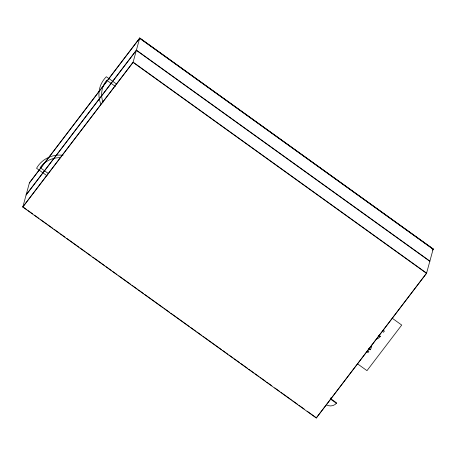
<?xml version="1.0" encoding="UTF-8"?>
<svg xmlns="http://www.w3.org/2000/svg" width="456" height="456" viewBox="0 0 456 456"><rect width="100%" height="100%" fill="white"/><g stroke="black" fill="none" stroke-linecap="round" stroke-linejoin="round"><path stroke-width="0.68" d="M29.452 182.748L139.736 37.99L433.2 248.947L426.525 273.355L316.264 418.01L22.8 207.052L29.475 182.645M22.8 207.052L133.055 62.398L139.736 37.99M316.264 418.01L426.588 273.11L133.124 62.158L22.868 206.813L26.91 209.72M29.383 182.987L139.639 38.332L433.109 249.284M26.157 194.78L136.412 50.126L429.883 261.077M26.095 195.02L136.35 50.365L429.814 261.322M432.311 250.173L433.2 248.947M139.707 38.093L433.171 249.044M133.055 62.398L426.525 273.355M116.742 84.206L106.345 76.728A26.853 25.758 15.3 0 0 100.759 103.871M115.351 86.412L106.761 80.239A24.151 23.17 15.3 0 0 103.016 102.321M392.206 318.225L401.725 325.065L366.983 370.648L357.464 363.802M383.091 330.184L384.38 331.107L383.519 332.242L382.362 331.409M379.329 335.502L380.429 336.289A8.835 8.476 15.3 0 1 376.28 339.218M378.497 335.485L380.144 336.665M369.28 348.686L370.38 349.473M368.448 348.669L370.095 349.849A8.835 8.476 15.3 0 0 371.765 345.141M367.228 350.271L368.875 351.451L368.009 352.585L366.721 351.656M48.741 173.81L40.151 167.631A24.151 23.17 15.3 0 1 60.802 157.702M46.974 175.742L36.577 168.27A26.853 25.758 15.3 0 1 63.019 155.285M330.697 397.917L331.193 398.27M330.913 398.8L336.682 402.95A7.855 7.535 15.3 0 1 326.228 404.74M330.628 399.177L336.397 403.326M28.067 210.552L32.689 213.875M34.422 215.118L39.045 218.441M40.772 219.689L46.552 223.839M47.709 224.671L52.907 228.41M54.059 229.237L59.263 232.976M60.414 233.808L65.043 237.131M66.77 238.374L78.905 247.101M80.056 247.927L85.261 251.666M86.412 252.493L91.04 255.822M92.767 257.059L104.903 265.785M106.054 266.612L111.258 270.357M112.41 271.177L117.038 274.506M118.759 275.749L130.906 284.476M132.052 285.296L137.256 289.041M138.402 289.868L143.611 293.613M144.757 294.433L163.259 307.732M164.399 308.552L169.615 312.303M170.755 313.124L175.389 316.453M175.953 316.857L189.257 326.422M190.397 327.243L195.613 330.988M196.753 331.808L201.968 335.559M203.102 336.374L221.61 349.678M222.745 350.493L227.966 354.244M229.1 355.064L233.147 357.971M234.298 358.798L239.497 362.537M240.654 363.369L247.585 368.351M248.742 369.183L253.941 372.917M255.098 373.749L259.139 376.656M260.296 377.488L265.495 381.222M266.652 382.054L271.85 385.793M274.74 387.868L279.938 391.607M281.095 392.439L291.492 399.912M292.649 400.744L297.848 404.478M298.999 405.31L304.203 409.049M307.087 411.124L316.333 417.77"/></g></svg>
